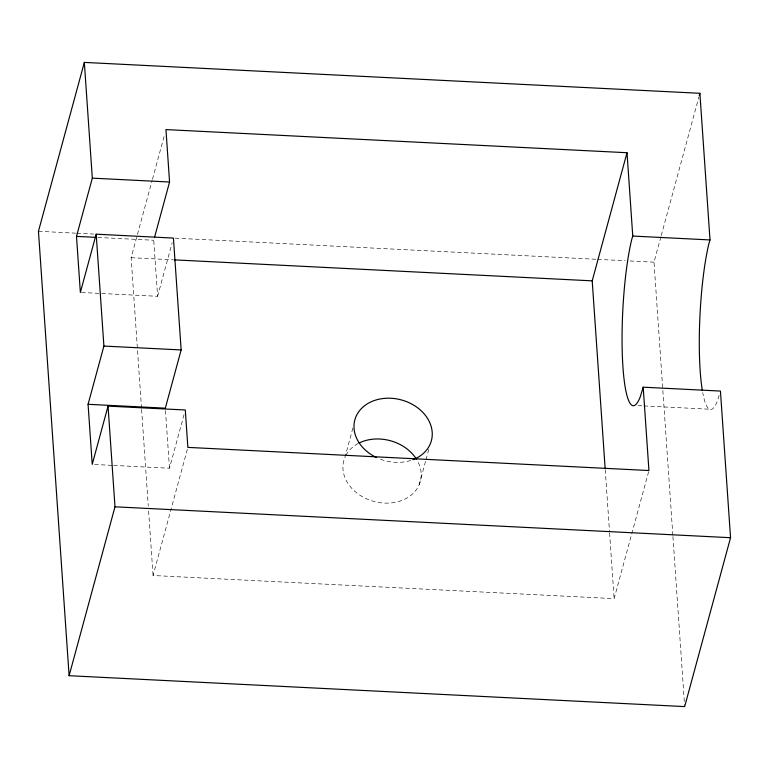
<?xml version="1.0" encoding="UTF-8"?>
<svg xmlns="http://www.w3.org/2000/svg" width="769" height="769" viewBox="0 0 769 769"><rect width="100%" height="100%" fill="white"/><g stroke="black" fill="none" stroke-linecap="round" stroke-linejoin="round"><path stroke-width="0.58" stroke-dasharray="3.85 2.88" d="M141.525 408.243L131.134 257.702L152.147 180.369M152.464 179.215L164.374 135.354M81.552 292.489L157.607 296.305L153.742 240.255L154.358 237.967M157.607 296.305L172.189 242.639M113.62 465.428L169.468 468.234L184.051 414.568M648.623 471.685L614.133 598.647L153.06 575.51L187.867 447.385M352.875 428.045L344.877 457.488A39.652 31.462 15.2 0 0 384.933 503.109A39.652 31.462 15.2 0 0 417.009 460.083M419.22 484.624L425.68 460.842M425.988 459.708L429.064 448.385M672.846 535.301L654.006 262.191L660.917 236.737M661.234 235.583L698.944 96.769M719.13 395.353L717.506 400.726A94.174 15.226 -87.1 0 1 702.722 392.584M38.45 231.296L75.65 233.161M76.842 233.218L93.645 234.064M175.236 238.159L596.408 259.297M597.609 259.355L625.207 260.739M630.003 260.979L654.006 262.191M97.884 237.448L153.742 240.255M131.134 257.702L173.054 259.807M638.02 405.628L642.778 405.869M643.961 405.926L709.326 409.214M94.606 464.476L112.428 465.37M672.933 536.502L684.583 705.404M605.232 469.619L609.519 531.744M609.596 532.936L614.133 598.647M165.489 410.531L169.468 468.234M141.602 409.435L148.282 506.213M148.609 510.991L153.06 575.51M410.733 460.448A39.652 31.462 15.2 0 1 378.723 458.535M345.896 455.363A39.652 31.462 15.2 0 1 357.95 443.626"/><path stroke-width="1.15" d="M702.357 390.537A94.174 15.226 -87.1 0 1 708.931 243.485L710.008 239.938L699.886 93.299L84.34 62.404L38.45 231.296L69.114 675.701L684.66 706.596L730.55 537.704L720.438 391.065L643.192 387.182L640.26 396.852A94.174 15.226 -87.1 0 1 622.65 362.218A94.174 15.226 -87.1 0 1 631.695 239.611L632.762 236.064L627.014 152.723L165.95 129.586L169.565 182.013L154.675 236.833M643.192 387.182L648.94 470.532L187.867 447.385L185.291 409.992L108.045 406.119L92.222 464.361L88.079 404.302L165.325 408.176L181.148 349.943L173.429 238.073L96.192 234.189L80.361 292.431L76.496 236.381L92.318 178.139L84.34 62.404M88.079 404.302L103.902 346.069L96.192 234.189M69.114 675.701L114.994 506.809L108.045 406.119M605.145 468.427L592.207 280.848L627.014 152.723M699.261 95.606L699.886 93.299M92.318 178.139L169.565 182.013M632.762 236.064L710.008 239.938M76.496 236.381L95.51 237.333M174.246 259.864L592.207 280.848M103.902 346.069L181.148 349.943M114.994 506.809L730.55 537.704M376.618 457.603A39.652 31.462 15.2 0 1 361.641 408.32A39.652 31.462 15.2 0 1 422.21 411.761A39.652 31.462 15.2 0 1 412.972 459.67M358.969 443.088A39.652 31.462 15.2 0 1 416.413 459.112"/></g></svg>
